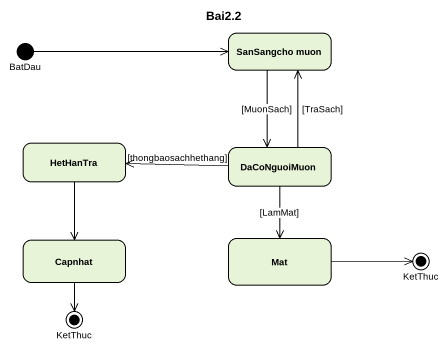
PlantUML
@startuml
title Bai2.2
hide empty description
state BatDau <<start>>
state "SanSangcho muon" as SanSangcho_muon
state HetHanTra
state DaCoNguoiMuon
state Capnhat
state Mat
state KetThuc <<end>>
state "KetThuc" as KetThuc_2 <<end>>
BatDau -right-> SanSangcho_muon
SanSangcho_muon --> DaCoNguoiMuon : [MuonSach]
HetHanTra --> Capnhat
DaCoNguoiMuon -up-> SanSangcho_muon : [TraSach]
DaCoNguoiMuon -left-> HetHanTra : [thongbaosachhethang]
DaCoNguoiMuon --> Mat : [LamMat]
Capnhat --> KetThuc_2
Mat -right-> KetThuc
@enduml
